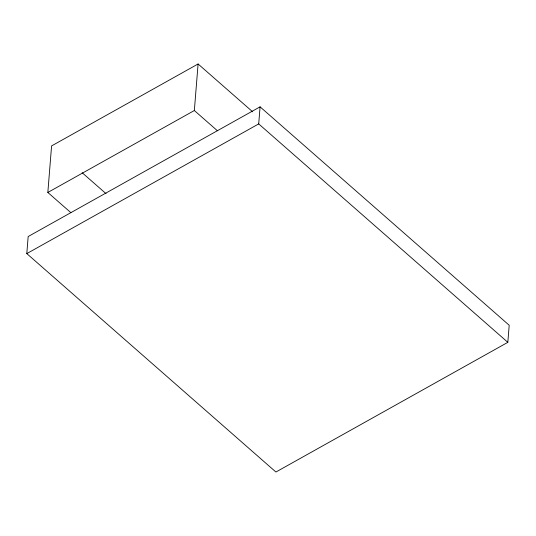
<?xml version="1.0" encoding="UTF-8"?>
<svg xmlns="http://www.w3.org/2000/svg" width="536" height="536" viewBox="0 0 536 536"><rect width="100%" height="100%" fill="white"/><g stroke="black" fill="none" stroke-linecap="round" stroke-linejoin="round"><path stroke-width="0.8" d="M26.8 253.602L28.174 236.537L260.081 106.838L509.2 325.258L507.827 342.33L275.919 472.022L26.8 253.602L258.707 123.91L260.081 106.838M70.873 212.658L47.838 192.458L51.583 145.919L198.092 63.978L252.657 111.816M217.382 130.717L194.347 110.523L198.092 63.978M47.838 192.458L194.347 110.523M258.707 123.91L507.827 342.33M82.162 172.726L106.048 193.67"/></g></svg>
